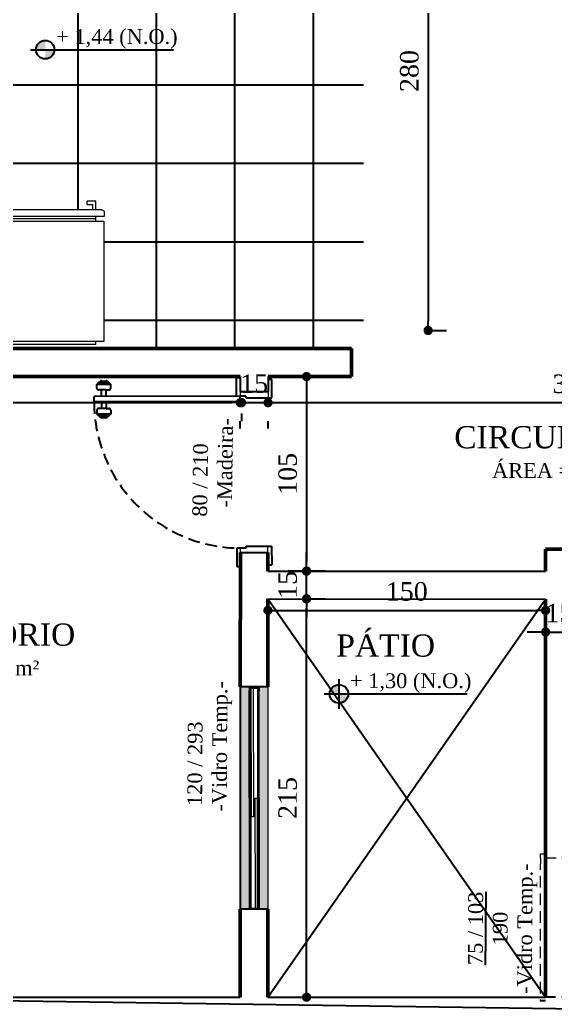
# Model space of a CAD drawing. Header units: centimetres. Extents: x -48696 to 156237, y -5617 to 29024.
# Drawn here: x -45586 to -45297, y 11152 to 11684 of the extents above; entities that cross this region are included whole.
import ezdxf

# ---------------------------------------------------------------- set-up
doc = ezdxf.new("R2010")
doc.units = ezdxf.units.CM
doc.linetypes.add('HIDDEN', pattern=[9.525, 6.35, -3.175])
doc.layers.add('A0 BV', color=7, linetype='Continuous', plot=False)
for name, color, linetype in [('ACESSORIOS', 2, 'Continuous'), ('Hachuria - Moveis', 1, 'Continuous'), ('Piso', 55, 'Continuous'), ('PN010', 1, 'Continuous'), ('PORTAS', 3, 'Continuous'), ('Portas-Cotas', 2, 'Continuous'), ('Portas-Projeção', 55, 'HIDDEN'), ('Projeção Janela - Viga', 1, 'HIDDEN'), ('Texto', 2, 'Continuous')]:
    doc.layers.add(name, color=color, linetype=linetype)
for name, color, linetype, lineweight in [('Hachura', 1, 'Continuous', 9), ('Parede Baixa', 5, 'Continuous', 50), ('Pilares Sub-solo', 7, 'Continuous', 70), ('Pisos Externos', 15, 'Continuous', 9), ('Portas - Janelas', 2, 'Continuous', 20), ('Projeção Viga', 1, 'HIDDEN', 9)]:
    doc.layers.add(name, color=color, linetype=linetype, lineweight=lineweight)
doc.styles.add('Valéria', font='romantic.ttf', dxfattribs={"height": 10})
doc.dimstyles.new('Cota - 50', dxfattribs={"dimtxt": 10, "dimasz": 5, "dimexe": 10, "dimexo": 20, "dimgap": 5, "dimtad": 1, "dimtxsty": 'Valéria', "dimblk": 'DOT', "dimcen": 0, "dimclrd": 12, "dimclre": 12, "dimclrt": 2, "dimazin": 2, "dimtfac": 1, "dimtix": 1, "dimtmove": 0, "dimatfit": 3, "dimldrblk": 'DOT', "dimfxl": 1, "dimarcsym": 0})

# ---------------------------------------------------------------- blocks, each defined once
blk = doc.blocks.new('gel')
at = {"layer": 'Hachura'}
for p, q in [((33132.79, 7050.49), (33203.79, 7050.49)), ((33132.79, 7050.49), (33132.79, 7048.49)), ((33203.79, 7050.49), (33203.79, 7048.49)), ((33208.79, 7048.49), (33127.79, 7048.49)), ((33127.79, 7048.49), (33127.79, 6977.99)), ((33208.79, 7039.49), (33208.79, 7048.49)), ((33208.79, 6977.99), (33208.79, 7039.49)), ((33127.79, 6977.99), (33132.79, 6977.99)), ((33127.79, 6971.99), (33127.79, 6974.99)), ((33127.79, 6974.99), (33208.79, 6974.99)), ((33132.79, 6977.99), (33203.79, 6977.99)), ((33132.79, 6977.99), (33132.79, 6974.99)), ((33132.79, 6976.49), (33203.79, 6976.49)), ((33203.79, 6977.99), (33208.79, 6977.99)), ((33203.79, 6977.99), (33203.79, 6974.99)), ((33208.79, 6974.99), (33208.79, 6971.99)), ((33127.79, 6971.99), (33129.79, 6970.99)), ((33206.79, 6970.99), (33129.79, 6970.99)), ((33134.51, 6970.99), (33134.51, 6967.99)), ((33206.79, 6970.99), (33208.79, 6971.99)), ((33132.79, 6965.99), (33137.79, 6965.99)), ((33137.79, 6967.99), (33134.51, 6967.99)), ((33137.79, 6967.99), (33137.79, 6965.99))]:
    blk.add_line(p, q, dxfattribs=at)
blk.add_lwpolyline([(33132.81, 6970.99), (33132.79, 6968.99), (33132.79, 6965.99)], dxfattribs=at)
blk = doc.blocks.new('_Dot')
at = {"color": 0, "linetype": 'ByBlock', "lineweight": -2}
blk.add_line((-0.5, 0), (-1, 0), dxfattribs=at)
at = {"color": 0, "linetype": 'ByBlock', "const_width": 0.5}
blk.add_lwpolyline([(-0.25, 0, 1), (0.25, 0, 1)], format="xyb", close=True, dxfattribs=at)
blk = doc.blocks.new('*D1711')
at = {"color": 12, "lineweight": -2, "transparency": 16777216}
for p, q in [((-45447.18, 11364.79), (-45307.18, 11364.79)), ((-45452.18, 11355.98), (-45452.18, 11354.79)), ((-45302.18, 11355.98), (-45302.18, 11354.79))]:
    blk.add_line(p, q, dxfattribs=at)
at = {"layer": 'Defpoints', "color": 0, "transparency": 16777216}
for p in [(-45452.18, 11375.98), (-45302.18, 11375.98), (-45302.18, 11364.79)]:
    blk.add_point(p, dxfattribs=at)
at = {"color": 12, "lineweight": -2, "transparency": 16777216, "xscale": 5, "yscale": 5, "zscale": 5, "rotation": 180}
blk.add_blockref('_Dot', (-45452.18, 11364.79), dxfattribs=at)
at = {"color": 12, "lineweight": -2, "transparency": 16777216, "xscale": 5, "yscale": 5, "zscale": 5}
blk.add_blockref('_Dot', (-45302.18, 11364.79), dxfattribs=at)
at = {"color": 2, "transparency": 16777216, "insert": (-45377.18, 11374.98), "char_height": 10, "attachment_point": 5, "style": 'Valéria'}
blk.add_mtext('150', dxfattribs=at)
blk = doc.blocks.new('*D1779')
at = {"color": 12, "lineweight": -2, "transparency": 16777216}
for p, q in [((-45307.18, 11353.12), (-45312.18, 11353.12)), ((-45302.18, 11353.12), (-45287.18, 11353.12)), ((-45287.18, 11355.93), (-45287.18, 11343.12)), ((-45282.18, 11353.12), (-45277.18, 11353.12)), ((-45302.18, 11350.93), (-45302.18, 11343.12))]:
    blk.add_line(p, q, dxfattribs=at)
at = {"layer": 'Defpoints', "color": 0, "transparency": 16777216}
for p in [(-45287.18, 11375.93), (-45302.18, 11370.93), (-45287.18, 11353.12)]:
    blk.add_point(p, dxfattribs=at)
at = {"color": 12, "lineweight": -2, "transparency": 16777216, "xscale": 5, "yscale": 5, "zscale": 5}
blk.add_blockref('_Dot', (-45302.18, 11353.12), dxfattribs=at)
at = {"color": 12, "lineweight": -2, "transparency": 16777216, "xscale": 5, "yscale": 5, "zscale": 5, "rotation": 180}
blk.add_blockref('_Dot', (-45287.18, 11353.12), dxfattribs=at)
at = {"color": 2, "transparency": 16777216, "insert": (-45294.68, 11363.32), "char_height": 10, "attachment_point": 5, "style": 'Valéria'}
blk.add_mtext('15', dxfattribs=at)
blk = doc.blocks.new('*D1691')
at = {"color": 12, "lineweight": -2, "transparency": 16777216}
for p, q in [((-45365.55, 11795.9), (-45355.64, 11795.9)), ((-45365.64, 11790.9), (-45365.64, 11520.9)), ((-45365.55, 11515.9), (-45355.64, 11515.9))]:
    blk.add_line(p, q, dxfattribs=at)
at = {"layer": 'Defpoints', "color": 0, "transparency": 16777216}
for p in [(-45385.55, 11795.9), (-45385.55, 11515.9), (-45365.64, 11515.9)]:
    blk.add_point(p, dxfattribs=at)
at = {"color": 12, "lineweight": -2, "transparency": 16777216, "xscale": 5, "yscale": 5, "zscale": 5}
for p, rotation in [((-45365.64, 11795.9), 90), ((-45365.64, 11515.9), 270)]:
    blk.add_blockref('_Dot', p, dxfattribs=dict(at, rotation=rotation))
at = {"color": 2, "transparency": 16777216, "insert": (-45375.75, 11655.9), "char_height": 10, "attachment_point": 5, "rotation": 90, "style": 'Valéria'}
blk.add_mtext('280', dxfattribs=at)
blk = doc.blocks.new('*D1744')
at = {"layer": 'A0 BV', "color": 12, "lineweight": -2, "transparency": 16777216}
for p, q in [((-45733.44, 11476.92), (-45471.44, 11476.92)), ((-45738.44, 11471.15), (-45738.44, 11466.92)), ((-45466.44, 11471.15), (-45466.44, 11466.92))]:
    blk.add_line(p, q, dxfattribs=at)
at = {"layer": 'Defpoints', "color": 0, "transparency": 16777216}
for p in [(-45738.44, 11491.15), (-45466.44, 11491.15), (-45466.44, 11476.92)]:
    blk.add_point(p, dxfattribs=at)
at = {"layer": 'A0 BV', "color": 12, "lineweight": -2, "transparency": 16777216, "xscale": 5, "yscale": 5, "zscale": 5, "rotation": 180}
blk.add_blockref('_Dot', (-45738.44, 11476.92), dxfattribs=at)
at = {"layer": 'A0 BV', "color": 12, "lineweight": -2, "transparency": 16777216, "xscale": 5, "yscale": 5, "zscale": 5}
blk.add_blockref('_Dot', (-45466.44, 11476.92), dxfattribs=at)
at = {"layer": 'A0 BV', "color": 2, "transparency": 16777216, "insert": (-45602.44, 11487.02), "char_height": 10, "attachment_point": 5, "style": 'Valéria'}
blk.add_mtext('272', dxfattribs=at)
blk = doc.blocks.new('*D1827')
at = {"layer": 'A0 BV', "color": 12, "lineweight": -2, "transparency": 16777216}
for p, q in [((-45472.12, 11476.92), (-45477.12, 11476.92)), ((-45467.12, 11476.92), (-45452.12, 11476.92)), ((-45447.12, 11476.92), (-45442.12, 11476.92)), ((-45467.12, 11462.98), (-45467.12, 11466.92)), ((-45452.12, 11462.95), (-45452.12, 11466.92))]:
    blk.add_line(p, q, dxfattribs=at)
at = {"layer": 'Defpoints', "color": 0, "transparency": 16777216}
for p in [(-45467.12, 11482.98), (-45452.12, 11482.95), (-45452.12, 11476.92)]:
    blk.add_point(p, dxfattribs=at)
at = {"layer": 'A0 BV', "color": 12, "lineweight": -2, "transparency": 16777216, "xscale": 5, "yscale": 5, "zscale": 5}
blk.add_blockref('_Dot', (-45467.12, 11476.92), dxfattribs=at)
at = {"layer": 'A0 BV', "color": 12, "lineweight": -2, "transparency": 16777216, "xscale": 5, "yscale": 5, "zscale": 5, "rotation": 180}
blk.add_blockref('_Dot', (-45452.12, 11476.92), dxfattribs=at)
at = {"layer": 'A0 BV', "color": 2, "transparency": 16777216, "insert": (-45459.62, 11487.12), "char_height": 10, "attachment_point": 5, "style": 'Valéria'}
blk.add_mtext('15', dxfattribs=at)
blk = doc.blocks.new('*D1828')
at = {"layer": 'A0 BV', "color": 12, "lineweight": -2, "transparency": 16777216}
for p, q in [((-45447.12, 11476.92), (-45127.12, 11476.92)), ((-45122.12, 11471.88), (-45122.12, 11466.92)), ((-45452.12, 11462.95), (-45452.12, 11466.92))]:
    blk.add_line(p, q, dxfattribs=at)
at = {"layer": 'Defpoints', "color": 0, "transparency": 16777216}
for p in [(-45122.12, 11491.88), (-45452.12, 11482.95), (-45122.12, 11476.92)]:
    blk.add_point(p, dxfattribs=at)
at = {"layer": 'A0 BV', "color": 12, "lineweight": -2, "transparency": 16777216, "xscale": 5, "yscale": 5, "zscale": 5, "rotation": 180}
blk.add_blockref('_Dot', (-45452.12, 11476.92), dxfattribs=at)
at = {"layer": 'A0 BV', "color": 12, "lineweight": -2, "transparency": 16777216, "xscale": 5, "yscale": 5, "zscale": 5}
blk.add_blockref('_Dot', (-45122.12, 11476.92), dxfattribs=at)
at = {"layer": 'A0 BV', "color": 2, "transparency": 16777216, "insert": (-45287.12, 11487.04), "char_height": 10, "attachment_point": 5, "style": 'Valéria'}
blk.add_mtext('330', dxfattribs=at)
blk = doc.blocks.new('*D1831')
at = {"layer": 'A0 BV', "color": 12, "lineweight": -2, "transparency": 16777216}
for p, q in [((-45427.12, 11490.98), (-45441.32, 11490.98)), ((-45431.32, 11485.98), (-45431.32, 11390.98)), ((-45427.15, 11385.98), (-45441.32, 11385.98))]:
    blk.add_line(p, q, dxfattribs=at)
at = {"layer": 'Defpoints', "color": 0, "transparency": 16777216}
for p in [(-45407.12, 11490.98), (-45431.32, 11385.98), (-45407.15, 11385.98)]:
    blk.add_point(p, dxfattribs=at)
at = {"layer": 'A0 BV', "color": 12, "lineweight": -2, "transparency": 16777216, "xscale": 5, "yscale": 5, "zscale": 5}
for p, rotation in [((-45431.32, 11490.98), 90), ((-45431.32, 11385.98), 270)]:
    blk.add_blockref('_Dot', p, dxfattribs=dict(at, rotation=rotation))
at = {"layer": 'A0 BV', "color": 2, "transparency": 16777216, "insert": (-45441.51, 11438.48), "char_height": 10, "attachment_point": 5, "rotation": 90, "style": 'Valéria'}
blk.add_mtext('105', dxfattribs=at)
blk = doc.blocks.new('*D1832')
at = {"layer": 'A0 BV', "color": 12, "lineweight": -2, "transparency": 16777216}
for p, q in [((-45432.12, 11371.07), (-45421.32, 11371.07)), ((-45431.32, 11161.07), (-45431.32, 11366.07)), ((-45432.18, 11156.07), (-45421.32, 11156.07))]:
    blk.add_line(p, q, dxfattribs=at)
at = {"layer": 'Defpoints', "color": 0, "transparency": 16777216}
for p in [(-45452.12, 11371.07), (-45431.32, 11371.07), (-45452.18, 11156.07)]:
    blk.add_point(p, dxfattribs=at)
at = {"layer": 'A0 BV', "color": 12, "lineweight": -2, "transparency": 16777216, "xscale": 5, "yscale": 5, "zscale": 5}
for p, rotation in [((-45431.32, 11371.07), 90), ((-45431.32, 11156.07), 270)]:
    blk.add_blockref('_Dot', p, dxfattribs=dict(at, rotation=rotation))
at = {"layer": 'A0 BV', "color": 2, "transparency": 16777216, "insert": (-45441.51, 11263.57), "char_height": 10, "attachment_point": 5, "rotation": 90, "style": 'Valéria'}
blk.add_mtext('215', dxfattribs=at)
blk = doc.blocks.new('*D1745')
at = {"layer": 'A0 BV', "color": 12, "lineweight": -2, "transparency": 16777216}
for p, q in [((-45431.32, 11391.07), (-45431.32, 11396.07)), ((-45432.11, 11386.07), (-45421.32, 11386.07)), ((-45431.32, 11371.07), (-45431.32, 11386.07)), ((-45432.12, 11371.07), (-45421.32, 11371.07)), ((-45431.32, 11366.07), (-45431.32, 11361.07))]:
    blk.add_line(p, q, dxfattribs=at)
at = {"layer": 'Defpoints', "color": 0, "transparency": 16777216}
for p in [(-45452.11, 11386.07), (-45431.32, 11386.07), (-45452.12, 11371.07)]:
    blk.add_point(p, dxfattribs=at)
at = {"layer": 'A0 BV', "color": 12, "lineweight": -2, "transparency": 16777216, "xscale": 5, "yscale": 5, "zscale": 5}
for p, rotation in [((-45431.32, 11386.07), 270), ((-45431.32, 11371.07), 90)]:
    blk.add_blockref('_Dot', p, dxfattribs=dict(at, rotation=rotation))
at = {"layer": 'A0 BV', "color": 2, "transparency": 16777216, "insert": (-45441.51, 11378.57), "char_height": 10, "attachment_point": 5, "rotation": 90, "style": 'Valéria'}
blk.add_mtext('15', dxfattribs=at)

msp = doc.modelspace()

# ---------------------------------------------------------------- hatches: boundary and pattern name
at = {"layer": 'Piso'}
h = msp.add_hatch(dxfattribs=at)
h.set_pattern_fill('ANSI37', color=256, scale=13.333333, angle=45)
h.set_pattern_definition([(90, (-29087.017, -1474.916), (-42.33333, 3e-14), []), (180, (-29087.017, -1474.916), (-3e-14, -42.33333), [])])
h.paths.add_polyline_path([(-45400.55299, 11836.05472), (-45544.60299, 11836.05472), (-45544.60299, 11776.15301), (-45678.57044, 11776.15301), (-45678.58498, 11726.15301), (-45738.58498, 11726.17046), (-45738.58498, 11723.22034), (-45669.32581, 11723.22034), (-45669.32581, 11714.91634), (-45667.24981, 11714.91634), (-45667.24981, 11651.59834), (-45669.32581, 11651.59834), (-45669.84481, 11643.29434), (-45738.60907, 11643.31433), (-45738.60974, 11640.99142), (-45678.60975, 11640.97397), (-45678.64898, 11506.06283), (-45610.1701, 11506.06283), (-45610.1701, 11510.08248), (-45614.87235, 11510.08248), (-45614.87235, 11580.20748), (-45613.03902, 11581.12414), (-45546.77758, 11581.12414), (-45546.77758, 11583.87414), (-45549.78902, 11583.87414), (-45549.78902, 11585.70748), (-45545.20569, 11585.70748), (-45545.20569, 11581.12414), (-45542.45569, 11581.12414), (-45540.62235, 11580.20748), (-45540.62235, 11506.06283), (-45400.55299, 11506.06283)])
at = {"layer": 'Pisos Externos'}
h = msp.add_hatch(dxfattribs=at)
h.set_pattern_fill('AR-SAND', color=256, scale=0.05, angle=225.0885755)
h.set_pattern_definition([(262.5885755, (-38589.7772, -52856.3457), (1.78949214, -1.67100301), [0, -1.9304, 0, -2.159, 0, -2.06375]), (232.5885755, (-38589.7772, -52856.3457), (0.95142842, -4.12219834), [0, -1.0414, 0, -1.7399, 0, -0.66675]), (192.5885755, (-38588.6743, -52855.2395), (-2.78716461, -2.80597368), [0, -0.635, 0, -2.286, 0, -2.9845]), (182.5885755, (-38588.6743, -52855.2395), (-1.90601143, -3.49070464), [0, -0.3175, 0, -1.4986, 0, -1.7145])])
h.paths.add_polyline_path([(-45467.18075, 11323.45532), (-45466.99524, 11203.45546), (-45461.99525, 11203.46319), (-45461.99834, 11205.46319), (-45462.17767, 11321.46305), (-45462.18076, 11323.46305)])
h.paths.add_polyline_path([(-45457.18076, 11323.47078), (-45457.17767, 11321.47078), (-45456.99834, 11205.47092), (-45456.99525, 11203.47092), (-45451.99526, 11203.47865), (-45452.18077, 11323.47851)])
at = {"layer": 'Portas - Janelas'}
h = msp.add_hatch(color=256, dxfattribs=at)
edge = h.paths.add_edge_path()
edge.add_arc((-45572.51292, 11667.4314), 5, 90, 180)
edge.add_line((-45577.51292, 11667.4314), (-45572.51292, 11667.4314))
edge.add_line((-45572.51292, 11667.4314), (-45572.51292, 11672.4314))
edge = h.paths.add_edge_path()
edge.add_arc((-45572.51292, 11667.4314), 5, 270, 360)
edge.add_line((-45567.51292, 11667.4314), (-45572.51292, 11667.4314))
edge.add_line((-45572.51292, 11667.4314), (-45572.51292, 11662.4314))
h = msp.add_hatch(color=256, dxfattribs=at)
edge = h.paths.add_edge_path()
edge.add_arc((-45413.81667, 11319.75023), 5, 90, 180)
edge.add_line((-45418.81667, 11319.75023), (-45413.81667, 11319.75023))
edge.add_line((-45413.81667, 11319.75023), (-45413.81667, 11324.75023))
edge = h.paths.add_edge_path()
edge.add_arc((-45413.81667, 11319.75023), 5, 270, 360)
edge.add_line((-45408.81667, 11319.75023), (-45413.81667, 11319.75023))
edge.add_line((-45413.81667, 11319.75023), (-45413.81667, 11314.75023))

# ---------------------------------------------------------------- linework, layer by layer
at = {"color": 5}
for p, q in [((-45467.1168, 11491.06283), (-45467.1168, 11482.96488)), ((-45452.1168, 11491.06283), (-45452.1168, 11482.96488)), ((-45467.11912, 11482.98141), (-45452.1168, 11482.97704)), ((-45467.1168, 11395.9814), (-45452.18077, 11395.97706)), ((-45467.11971, 11385.9814), (-45467.1168, 11385.9814)), ((-45452.18077, 11385.97706), (-45302.18077, 11385.93344)), ((-45467.12407, 11370.9814), (-45467.1168, 11370.9814)), ((-45452.18077, 11370.97706), (-45302.18077, 11370.93344)), ((-45452.18077, 11323.47851), (-45467.21177, 11323.48103)), ((-45452.20088, 11203.47851), (-45467.21177, 11203.48102)), ((-45738.53845, 11156.15298), (-45467.18077, 11156.07407)), ((-45452.18077, 11156.07156), (-45302.18339, 11156.02794)), ((-45297.18077, 11156.02358), (-45302.18339, 11156.02794))]:
    msp.add_line(p, q, dxfattribs=at)
msp.add_line((-45738.53845, 11156.15298), (-45000.05574, 11145.75107))
at = {"layer": 'ACESSORIOS'}
for p, q in [((-45469.1305, 11490.43067), (-45467.1168, 11490.43067)), ((-45450.12869, 11489.45628), (-45452.1168, 11489.45628))]:
    msp.add_line(p, q, dxfattribs=at)
at = {"layer": 'Hachura'}
for points in [[(-45460.17999, 11322.96614), (-45460.07255, 11253.46622), (-45461.07254, 11253.46468), (-45461.17999, 11322.9646)], [(-45458.99602, 11203.96783), (-45459.08801, 11263.46776), (-45458.08801, 11263.4693)], [(-45458.08801, 11263.4693), (-45457.99602, 11203.96938)]]:
    msp.add_lwpolyline(points, dxfattribs=at)
at = {"layer": 'Hachuria - Moveis'}
for p, q in [((-45462.18076, 11323.46305), (-45462.17767, 11321.46305)), ((-45461.67767, 11321.46382), (-45462.17767, 11321.46305)), ((-45461.67999, 11322.96382), (-45457.67999, 11322.97001)), ((-45461.67999, 11322.96382), (-45461.67767, 11321.46382)), ((-45457.67999, 11322.97001), (-45457.67767, 11321.47001)), ((-45457.67767, 11321.47001), (-45457.17767, 11321.47078)), ((-45457.18076, 11323.47078), (-45457.17767, 11321.47078)), ((-45461.49834, 11205.46396), (-45461.99834, 11205.46319)), ((-45461.99525, 11203.46319), (-45461.99834, 11205.46319)), ((-45461.49602, 11203.96396), (-45461.49834, 11205.46396)), ((-45461.49602, 11203.96396), (-45457.49603, 11203.97015)), ((-45457.49834, 11205.47015), (-45456.99834, 11205.47092)), ((-45457.49603, 11203.97015), (-45457.49834, 11205.47015)), ((-45456.99525, 11203.47092), (-45456.99834, 11205.47092))]:
    msp.add_line(p, q, dxfattribs=at)
for centre in [(-45572.51292, 11667.4314), (-45413.81667, 11319.75023)]:
    msp.add_circle(centre, 5, dxfattribs=at)
at = {"layer": 'Parede Baixa'}
for p, q in [((-45407.1168, 11506.06283), (-45738.64898, 11506.06283)), ((-45407.1168, 11506.06283), (-45407.1168, 11490.9785)), ((-45467.1168, 11491.06283), (-45738.53845, 11491.06283)), ((-45452.1168, 11490.9785), (-45407.1168, 11490.9785)), ((-45467.21177, 11323.48103), (-45466.95773, 11395.98136)), ((-45452.18077, 11395.97706), (-45452.18077, 11385.97706)), ((-45302.18077, 11397.89419), (-45302.18077, 11385.93344)), ((-45277.18077, 11397.89419), (-45302.18077, 11397.89419)), ((-45452.18077, 11370.97706), (-45452.18077, 11323.47851)), ((-45302.18077, 11370.93344), (-45302.18077, 11156.02358)), ((-45467.18077, 11203.48102), (-45467.19456, 11156.07407)), ((-45452.20088, 11203.47851), (-45452.21466, 11156.07156))]:
    msp.add_line(p, q, dxfattribs=at)
at = {"layer": 'Piso'}
for p, q in [((-45452.18077, 11370.97706), (-45302.18074, 11156.0554)), ((-45452.18077, 11156.07156), (-45302.18077, 11370.93344)), ((-45461.99834, 11205.46319), (-45462.17767, 11321.46305)), ((-45461.49834, 11205.46396), (-45461.67767, 11321.46382)), ((-45457.67767, 11321.47001), (-45457.49834, 11205.47015)), ((-45456.99834, 11205.47092), (-45457.17767, 11321.47078))]:
    msp.add_line(p, q, dxfattribs=at)
at = {"layer": 'PN010'}
for p, q in [((-45580.51292, 11667.4314), (-45503.28317, 11667.4314)), ((-45413.81667, 11327.75023), (-45413.81667, 11311.75023)), ((-45467.18077, 11323.47851), (-45467.18077, 11203.47851)), ((-45421.81667, 11319.75023), (-45344.58692, 11319.75023))]:
    msp.add_line(p, q, dxfattribs=at)
at = {"layer": 'PORTAS', "color": 2, "linetype": 'Continuous'}
for p, q in [((-45469.1122, 11480.43069), (-45469.1305, 11490.43067)), ((-45450.11042, 11479.46544), (-45450.12869, 11489.45628)), ((-45544.62397, 11486.79258), (-45543.47962, 11487.94112)), ((-45537.12398, 11486.8063), (-45544.62397, 11486.79258)), ((-45544.62031, 11484.79259), (-45544.62397, 11486.79258)), ((-45538.12581, 11487.80447), (-45543.6258, 11487.79441)), ((-45543.47962, 11487.94112), (-45542.62671, 11488.29624)), ((-45539.12672, 11488.30264), (-45542.62671, 11488.29624)), ((-45538.27252, 11487.95065), (-45539.12672, 11488.30264)), ((-45537.12398, 11486.8063), (-45538.27252, 11487.95065)), ((-45537.19199, 11486.87406), (-45537.25976, 11486.80605)), ((-45537.12032, 11484.8063), (-45537.12398, 11486.8063)), ((-45467.11221, 11480.43435), (-45546.11208, 11480.28985)), ((-45546.10659, 11477.28985), (-45546.11208, 11480.28985)), ((-45542.11848, 11483.79716), (-45543.61848, 11483.79442)), ((-45539.61849, 11483.80173), (-45542.11848, 11483.79716)), ((-45542.11208, 11480.29717), (-45542.11848, 11483.79716)), ((-45539.61849, 11483.80173), (-45538.11849, 11483.80448)), ((-45539.61209, 11480.30174), (-45539.61849, 11483.80173)), ((-45464.11221, 11480.43984), (-45467.11221, 11480.43435)), ((-45467.10672, 11477.43435), (-45467.11221, 11480.43435)), ((-45464.11221, 11480.43984), (-45464.11038, 11479.43984)), ((-45464.11038, 11479.43984), (-45450.11042, 11479.46544)), ((-45467.10672, 11477.43435), (-45546.10659, 11477.28985)), ((-45542.10019, 11473.79718), (-45543.60019, 11473.79443)), ((-45542.1066, 11477.29717), (-45542.10019, 11473.79718)), ((-45539.6002, 11473.80175), (-45542.10019, 11473.79718)), ((-45539.6066, 11477.30174), (-45539.6002, 11473.80175)), ((-45539.6002, 11473.80175), (-45538.1002, 11473.80449)), ((-45544.59836, 11472.79261), (-45544.5947, 11470.79261)), ((-45537.09471, 11470.80633), (-45544.5947, 11470.79261)), ((-45544.5947, 11470.79261), (-45543.44616, 11469.64826)), ((-45538.09288, 11469.8045), (-45543.59287, 11469.79444)), ((-45543.44616, 11469.64826), (-45542.59196, 11469.29627)), ((-45539.09197, 11469.30267), (-45542.59196, 11469.29627)), ((-45539.59105, 11468.80176), (-45542.09105, 11468.79718)), ((-45538.23906, 11469.65779), (-45539.09197, 11469.30267)), ((-45537.09471, 11470.80633), (-45538.23906, 11469.65779)), ((-45537.16248, 11470.73831), (-45537.23049, 11470.80608)), ((-45537.09837, 11472.80632), (-45537.09471, 11470.80633)), ((-45463.96406, 11399.43997), (-45450.18719, 11399.46517)), ((-45463.96223, 11398.43997), (-45463.96406, 11399.43997)), ((-45450.18719, 11399.46517), (-45450.16888, 11389.45645)), ((-45463.96223, 11398.43997), (-45468.96222, 11398.43083)), ((-45468.96222, 11398.43083), (-45468.94393, 11388.43084)), ((-45468.94393, 11388.43084), (-45467.1168, 11388.43419)), ((-45452.16888, 11389.45279), (-45450.16888, 11389.45645))]:
    msp.add_line(p, q, dxfattribs=at)
for centre, radius, start, end in [((-45543.62031, 11484.79441), 1, 180.1047998, 270.1047998), ((-45542.12672, 11488.29715), 0.5, 90.1047998, 180.1047998), ((-45539.62672, 11488.30172), 0.5, 0.1047998, 90.1047998), ((-45538.12032, 11484.80447), 1, 270.1047998, 0.1047998), ((-45543.59836, 11472.79443), 1, 90.1047998, 180.1047998), ((-45538.09837, 11472.80449), 1, 0.1047998, 90.1047998), ((-45542.09196, 11469.29718), 0.5, 180.1047998, 270.1047998), ((-45539.59197, 11469.30176), 0.5, 270.1047998, 0.1047998)]:
    msp.add_arc(centre, radius, start, end, dxfattribs=at)
at = {"layer": 'Portas - Janelas'}
for p, q in [((-45467.11678, 11482.93434), (-45467.11221, 11480.43435)), ((-45452.1168, 11482.95263), (-45452.11041, 11479.46179)), ((-45452.18077, 11395.95278), (-45452.18719, 11399.46151)), ((-45466.95773, 11395.98136), (-45466.96222, 11398.43449)), ((-45452.18077, 11323.47851), (-45452.18077, 11203.47851))]:
    msp.add_line(p, q, dxfattribs=at)
at = {"layer": 'Portas-Projeção'}
msp.add_arc((-45467.10672, 11477.43435), 79, 180.1047998, 270.1047998, dxfattribs=at)
at = {"layer": 'Projeção Janela - Viga'}
msp.add_line((-45302.18498, 11154.0554), (-45305.18497, 11154.06176), dxfattribs=at)
at = {"layer": 'Projeção Viga'}
for p, q in [((-45305.02163, 11231.06159), (-45305.18497, 11154.06176)), ((-45305.02163, 11231.06159), (-45305.0168, 11233.33855)), ((-45305.0168, 11233.33855), (-45302.18077, 11233.33855)), ((-45287.02167, 11231.02341), (-45302.02164, 11231.05523)), ((-45287.18077, 11156.02358), (-45302.18074, 11156.0554))]:
    msp.add_line(p, q, dxfattribs=at)

# ---------------------------------------------------------------- block references
at = {"layer": 'Pilares Sub-solo', "xscale": 0.9166666666666667, "yscale": 0.9166666666666667, "zscale": 0.9166666666666667, "rotation": 179.9999999999999}
msp.add_blockref('gel', (-15173.4811, 17971.19968), dxfattribs=at)

# ---------------------------------------------------------------- texts
at = {"layer": 'Portas-Cotas', "char_height": 8, "attachment_point": 5, "style": 'Valéria'}
for s, insert, rotation in [('\\pxi-2.3669;80 / 210\\P\\pi0;-Madeira-', (-45481.93963, 11444.5518), 89.1985974), ('\\pxi-2.3669;120 / 293\\P\\pi0;-Vidro Temp.-', (-45483.61803, 11291.46418), 89.6856787)]:
    msp.add_mtext(s, dxfattribs=dict(at, insert=insert, rotation=rotation))
at = {"layer": 'Portas-Cotas', "char_height": 12, "attachment_point": 2, "style": 'Valéria'}
for s, insert in [('CIRCULAÇÃO\\P{\\H0.6667x;ÁREA = 3,5 m²}', (-45292.6411, 11464.28128)), ('DORMITÓRIO\\P{\\H0.6667x;ÁREA = 9,1 m²}', (-45614.15734, 11357.75356))]:
    msp.add_mtext(s, dxfattribs=dict(at, insert=insert))
at = {"layer": 'Portas-Cotas', "insert": (-45388.58512, 11351.83896), "char_height": 12, "width": 112.4201183, "attachment_point": 2, "style": 'Valéria'}
msp.add_mtext('PÁTIO', dxfattribs=at)
at = {"layer": 'Portas-Cotas', "insert": (-45344.49411, 11118.21221), "char_height": 8, "attachment_point": 1, "rotation": 89.6790328, "style": 'Valéria'}
msp.add_mtext_dynamic_manual_height_columns('\\pxqc;{\\L75 / 103\\P}190\\P-Vidro Temp.-', width=150, gutter_width=50, heights=[0], dxfattribs=at)
at = {"layer": 'Texto', "char_height": 8, "attachment_point": 1, "style": 'Valéria'}
for s, insert in [('+ 1,44 (N.O.)', (-45566.54944, 11678.53791)), ('+ 1,30 (N.O.)', (-45407.85319, 11330.85674))]:
    msp.add_mtext(s, dxfattribs=dict(at, insert=insert))

# ---------------------------------------------------------------- dimensions: what is measured, and where the dimension line sits
dim = msp.add_linear_dim(base=(-45365.63568, 11515.89994), p1=(-45385.55299, 11795.89994), p2=(-45385.55299, 11515.89994), angle=90, dimstyle='Cota - 50')
dim.commit()
dim.dimension.update_dxf_attribs({"geometry": '*D1691', "text_midpoint": (-45375.74662, 11655.89994)})
for base, p1, p2, picture, middle in [((-45302.18339, 11364.79101), (-45452.18077, 11375.97706), (-45302.18339, 11375.97706), '*D1711', (-45377.18208, 11374.98332)), ((-45287.18077, 11353.1234), (-45302.18077, 11370.93344), (-45287.18077, 11375.93344), '*D1779', (-45294.68077, 11363.31571))]:
    dim = msp.add_linear_dim(base=base, p1=p1, p2=p2, dimstyle='Cota - 50')
    dim.commit()
    dim.dimension.update_dxf_attribs({"geometry": picture, "text_midpoint": middle})
at = {"layer": 'A0 BV'}
for base, p1, p2, picture, middle in [((-45466.44104, 11476.91658), (-45738.44104, 11491.15296), (-45466.44104, 11491.15296), '*D1744', (-45602.44104, 11487.02013)), ((-45452.1168, 11476.92473), (-45467.11912, 11482.98141), (-45452.1168, 11482.95263), '*D1827', (-45459.61796, 11487.11703))]:
    dim = msp.add_linear_dim(base=base, p1=p1, p2=p2, dimstyle='Cota - 50', dxfattribs=at)
    dim.commit()
    dim.dimension.update_dxf_attribs({"geometry": picture, "text_midpoint": middle})
dim = msp.add_linear_dim(base=(-45122.1168, 11476.92473), p1=(-45452.1168, 11482.95263), p2=(-45122.1168, 11491.88254), dimstyle='Cota - 50', override={"dimtmove": 1}, dxfattribs=at)
dim.commit()
dim.dimension.update_dxf_attribs({"geometry": '*D1828', "text_midpoint": (-45287.1168, 11487.03567)})
for base, p1, p2, picture, middle in [((-45431.32155, 11385.9785), (-45407.1168, 11490.9785), (-45407.14733, 11385.9785), '*D1831', (-45441.51385, 11438.4785)), ((-45431.32155, 11386.07155), (-45452.11825, 11371.07155), (-45452.11389, 11386.07155), '*D1745', (-45441.51385, 11378.57155)), ((-45431.32155, 11371.07155), (-45452.18077, 11156.07156), (-45452.11825, 11371.07155), '*D1832', (-45441.51385, 11263.57155))]:
    dim = msp.add_linear_dim(base=base, p1=p1, p2=p2, angle=90, dimstyle='Cota - 50', dxfattribs=at)
    dim.commit()
    dim.dimension.update_dxf_attribs({"geometry": picture, "text_midpoint": middle})

doc.saveas('drawing.dxf')
